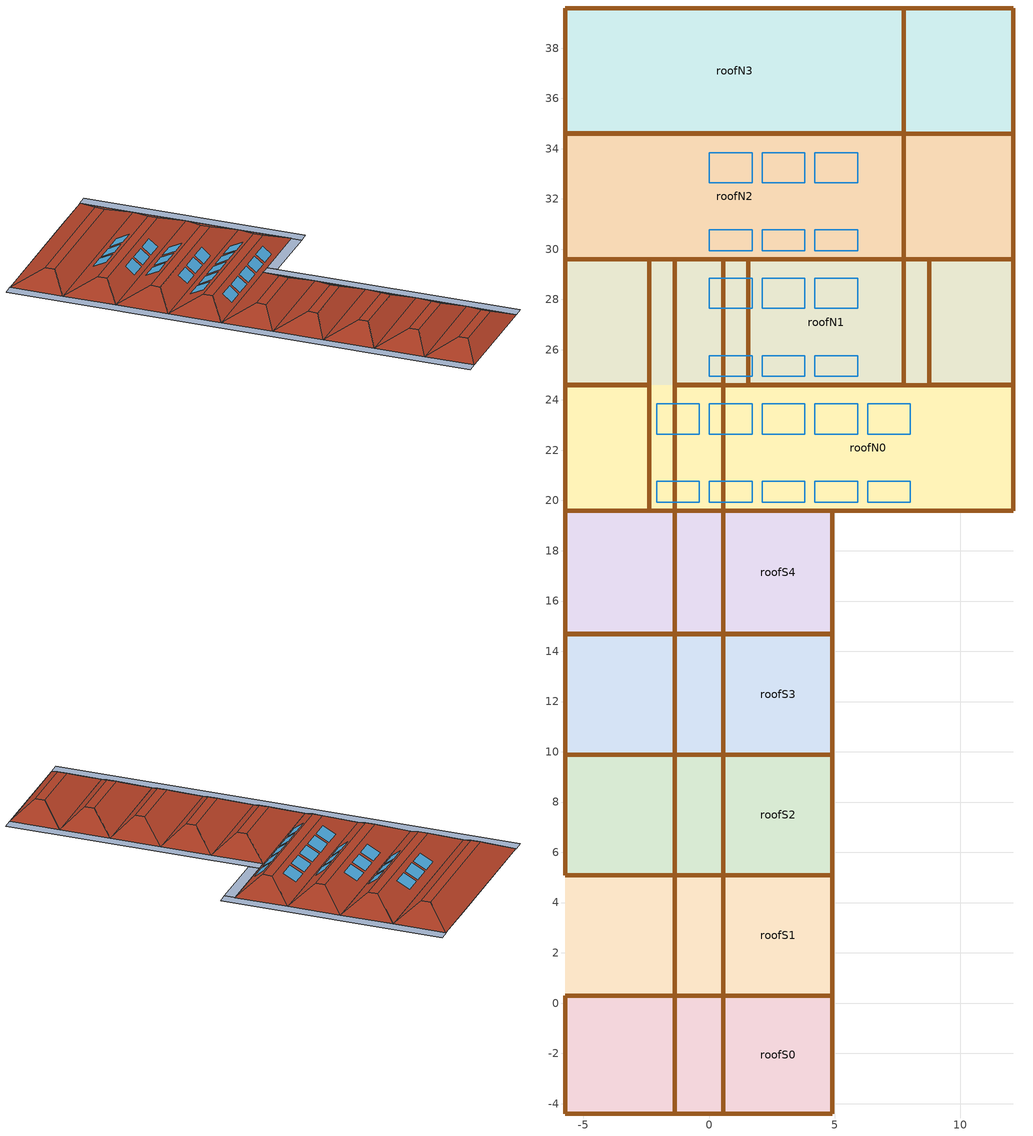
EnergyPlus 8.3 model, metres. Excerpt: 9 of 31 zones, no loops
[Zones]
roofS1
 floor to corriSou (ceiling_tile_panel_12): 0.56,0.29 -1.37,0.29 -1.37,5.09 0.56,5.09 z4.12
 floor to off-zhiang (ceiling_tile_panel_12): 4.91,0.29 0.56,0.29 0.56,5.09 4.91,5.09 z4.12
 floor to off-omer (ceiling_tile_panel_12): -1.37,0.29 -5.72,0.29 -5.72,5.09 -1.37,5.09 z4.12
 door inside (IRTSurface): 0.56,0.29 -1.37,0.29 -1.37,5.08 0.56,5.08 z4.12; 4.91,0.29 0.56,0.29 0.56,5.08 4.91,5.08 z4.12
 roof outside (pitched_roof_rip40_13): -5.72,0.29,4.12 4.91,0.29,4.12 2.31,1.72,5.42 -3.39,1.72,5.42; -5.72,5.09,4.12 -5.72,0.29,4.12 -3.39,1.72,5.42 -3.39,2.62,5.42; 4.91,0.29,4.12 4.91,5.09,4.12 2.31,2.62,5.42 2.31,1.72,5.42; 4.91,5.09,4.12 -5.72,5.09,4.12 -3.39,2.62,5.42 2.31,2.62,5.42
 roof outside (flat_roof_rip10_15): -3.39,1.72 2.31,1.72 2.31,2.62 -3.39,2.62 z5.42
roofS2
 floor to corriSou (ceiling_tile_panel_12): 0.56,5.09 -1.37,5.09 -1.37,9.89 0.56,9.89 z4.12
 floor to off-weili (ceiling_tile_panel_12): 4.91,5.09 0.56,5.09 0.56,9.89 4.91,9.89 z4.12
 floor to off-chenlu (ceiling_tile_panel_12): -1.37,5.09 -5.72,5.09 -5.72,9.89 -1.37,9.89 z4.12
 door inside (IRTSurface): 0.56,5.09 -1.37,5.09 -1.37,9.88 0.56,9.88 z4.12; 4.91,5.09 0.56,5.09 0.56,9.88 4.91,9.88 z4.12; -1.37,5.09 -5.72,5.09 -5.72,9.88 -1.37,9.88 z4.12
 roof outside (pitched_roof_rip40_13): -5.72,5.09,4.12 4.91,5.09,4.12 2.31,6.52,5.42 -3.39,6.52,5.42; -5.72,9.89,4.12 -5.72,5.09,4.12 -3.39,6.52,5.42 -3.39,7.42,5.42; 4.91,5.09,4.12 4.91,9.89,4.12 2.31,7.42,5.42 2.31,6.52,5.42; 4.91,9.89,4.12 -5.72,9.89,4.12 -3.39,7.42,5.42 2.31,7.42,5.42
 roof outside (flat_roof_rip10_15): -3.39,6.52 2.31,6.52 2.31,7.42 -3.39,7.42 z5.42
roofS3
 floor to corriSou (ceiling_tile_panel_12): 0.56,9.89 -1.37,9.89 -1.37,14.69 0.56,14.69 z4.12
 floor to off-bapp (ceiling_tile_panel_12): 4.91,9.89 0.56,9.89 0.56,14.69 4.91,14.69 z4.12
 floor to off-vivian (ceiling_tile_panel_12): -1.37,9.89 -5.72,9.89 -5.72,14.69 -1.37,14.69 z4.12
 door inside (IRTSurface): 0.56,9.89 -1.37,9.89 -1.37,14.68 0.56,14.68 z4.12; 4.91,9.89 0.56,9.89 0.56,14.68 4.91,14.68 z4.12; -1.37,9.89 -5.72,9.89 -5.72,14.68 -1.37,14.68 z4.12
 roof outside (pitched_roof_rip40_13): -5.72,9.89,4.12 4.91,9.89,4.12 2.31,11.32,5.42 -3.39,11.32,5.42; -5.72,14.69,4.12 -5.72,9.89,4.12 -3.39,11.32,5.42 -3.39,12.22,5.42; 4.91,9.89,4.12 4.91,14.69,4.12 2.31,12.22,5.42 2.31,11.32,5.42; 4.91,14.69,4.12 -5.72,14.69,4.12 -3.39,12.22,5.42 2.31,12.22,5.42
 roof outside (flat_roof_rip10_15): -3.39,11.32 2.31,11.32 2.31,12.22 -3.39,12.22 z5.42
roofS0
 floor to corriSou (ceiling_tile_panel_12): 0.56,-4.41 -1.37,-4.41 -1.37,0.29 0.56,0.29 z4.12
 floor to off-nina (ceiling_tile_panel_12): 4.91,-4.41 0.56,-4.41 0.56,0.29 4.91,0.29 z4.12
 floor to smallConf (ceiling_tile_panel_12): -1.37,-4.41 -5.72,-4.41 -5.72,0.29 -1.37,0.29 z4.12
 door inside (IRTSurface): 0.56,-4.41 -1.37,-4.41 -1.37,0.28 0.56,0.28 z4.12; 4.91,-4.41 0.56,-4.41 0.56,0.28 4.91,0.28 z4.12; -1.37,-4.41 -5.72,-4.41 -5.72,0.28 -1.37,0.28 z4.12
 roof outside (pitched_roof_rip40_13): -5.72,-4.41,4.12 4.91,-4.41,4.12 2.31,-2.98,5.42 -3.39,-2.98,5.42; -5.72,0.29,4.12 -5.72,-4.41,4.12 -3.39,-2.98,5.42 -3.39,-2.08,5.42; 4.91,-4.41,4.12 4.91,0.29,4.12 2.31,-2.08,5.42 2.31,-2.98,5.42; 4.91,0.29,4.12 -5.72,0.29,4.12 -3.39,-2.08,5.42 2.31,-2.08,5.42
 roof outside (flat_roof_rip10_15): -3.39,-2.98 2.31,-2.98 2.31,-2.08 -3.39,-2.08 z5.42
roofS4
 floor to corriSou (ceiling_tile_panel_12): 0.56,14.69 -1.37,14.69 -1.37,19.6 0.56,19.6 z4.12
 floor to off-yujie (ceiling_tile_panel_12): 4.91,14.69 0.56,14.69 0.56,19.6 4.91,19.6 z4.12
 floor to off-james (ceiling_tile_panel_12): -1.37,14.69 -5.72,14.69 -5.72,19.6 -1.37,19.6 z4.12
 door inside (IRTSurface): 0.56,14.69 -1.37,14.69 -1.37,19.59 0.56,19.59 z4.12; 4.91,14.69 0.56,14.69 0.56,19.59 4.91,19.59 z4.12; -1.37,14.69 -5.72,14.69 -5.72,19.59 -1.37,19.59 z4.12
 roof outside (pitched_roof_rip40_13): -5.72,19.6,4.12 -5.72,14.69,4.12 -3.39,16.18,5.42 -3.39,17.08,5.42; -5.72,14.69,4.12 4.91,14.69,4.12 2.31,16.18,5.42 -3.39,16.18,5.42; 4.91,14.69,4.12 4.91,19.6,4.12 2.31,17.08,5.42 2.31,16.18,5.42; 4.91,19.6,4.12 -5.72,19.6,4.12 -3.39,17.08,5.42 2.31,17.08,5.42
 roof outside (flat_roof_rip10_15): -3.39,16.18 2.31,16.18 2.31,17.08 -3.39,17.08 z5.42
roofN0
 floor to corriNor (ceiling_tile_panel_12): 0.56,19.6 -1.37,19.6 -1.37,24.6 0.56,24.6 z4.12
 floor to stairNcom (ceiling_tile_panel_12): 12.1,19.6 0.56,19.6 0.56,24.6 12.1,24.6 z4.12
 floor to off-erica (cooled_panel_12): -1.37,19.6 -5.72,19.6 -5.72,24.6 -1.37,24.6 z4.12
 door inside (IRTSurface): 0.56,19.6 -1.37,19.6 -1.37,24.59 0.56,24.59 z4.12; 12.1,19.6 0.56,19.6 0.56,24.59 12.1,24.59 z4.12; -2.37,19.6 -5.72,19.6 -5.72,24.59 -2.37,24.59 z4.12
 roof outside (pitched_roof_rip40_13): -5.72,24.6,4.12 -5.72,19.6,4.12 -3.44,21.23,5.42 -3.44,22.13,5.42; -5.72,19.6,4.12 12.1,19.6,4.12 9.36,21.23,5.42 -3.44,21.23,5.42; 12.1,19.6,4.12 12.1,24.6,4.12 9.36,22.13,5.42 9.36,21.23,5.42; 12.1,24.6,4.12 -5.72,24.6,4.12 -3.44,22.13,5.42 9.36,22.13,5.42
 roof outside (flat_roof_rip10_15): -3.44,21.23 9.36,21.23 9.36,22.13 -3.44,22.13 z5.42
 skylight (lowe_double_layer_uip0d43_100123456): 6.31,19.94,4.39 8.01,19.94,4.39 8.01,20.77,5.05 6.31,20.77,5.05; 4.21,19.94,4.39 5.91,19.94,4.39 5.91,20.77,5.05 4.21,20.77,5.05; 2.11,19.94,4.39 3.81,19.94,4.39 3.81,20.77,5.05 2.11,20.77,5.05; 0.01,19.94,4.39 1.71,19.94,4.39 1.71,20.77,5.05 0.01,20.77,5.05; -2.09,19.94,4.39 -0.39,19.94,4.39 -0.39,20.77,5.05 -2.09,20.77,5.05; -0.39,23.85,4.52 -2.09,23.85,4.52 -2.09,22.64,5.15 -0.39,22.64,5.15; 1.71,23.85,4.52 0.01,23.85,4.52 0.01,22.64,5.15 1.71,22.64,5.15; 3.81,23.85,4.52 2.11,23.85,4.52 2.11,22.64,5.15 3.81,22.64,5.15; 5.91,23.85,4.52 4.21,23.85,4.52 4.21,22.64,5.15 5.91,22.64,5.15; 8.01,23.85,4.52 6.31,23.85,4.52 6.31,22.64,5.15 8.01,22.64,5.15
roofN3
 floor to largeConf1 (ceiling_tile_panel_12): 7.75,34.6 -5.72,34.6 -5.72,39.6 7.75,39.6 z4.12
 floor to off-annie (ceiling_tile_panel_12): 12.1,34.6 7.75,34.6 7.75,39.6 12.1,39.6 z4.12
 door inside (IRTSurface): 7.74,34.6 -5.72,34.6 -5.72,39.59 7.74,39.59 z4.12; 12.1,34.6 7.75,34.6 7.75,39.6 12.1,39.6 z4.12
 roof outside (pitched_roof_rip40_13): -5.72,39.6,4.12 -5.72,34.6,4.12 -3.44,36.23,5.42 -3.44,37.13,5.42; -5.72,34.6,4.12 12.1,34.6,4.12 9.36,36.23,5.42 -3.44,36.23,5.42; 12.1,34.6,4.12 12.1,39.6,4.12 9.36,37.13,5.42 9.36,36.23,5.42; 12.1,39.6,4.12 -5.72,39.6,4.12 -3.44,37.13,5.42 9.36,37.13,5.42
 roof outside (flat_roof_rip10_15): -3.44,36.23 9.36,36.23 9.36,37.13 -3.44,37.13 z5.42
roofN1
 floor to corriNor (ceiling_tile_panel_12): 0.56,24.6 -1.37,24.6 -1.37,29.6 0.56,29.6 z4.12
 floor to kitchen (cooled_panel_12): 1.56,24.6 0.56,24.6 0.56,29.6 1.56,29.6 z4.12; 1.56,24.6 1.56,29.6 7.75,29.6 7.75,24.6 z4.12
 floor to bas (cooled_panel_12): 12.1,24.6 7.75,24.6 7.75,29.6 12.1,29.6 z4.12
 floor to off-volker (cooled_panel_12): -1.37,24.6 -5.72,24.6 -5.72,29.6 -1.37,29.6 z4.12
 door inside (IRTSurface): 0.56,24.6 -1.37,24.6 -1.37,29.59 0.56,29.59 z4.12; 7.74,24.6 1.55,24.6 1.55,29.59 7.74,29.59 z4.12; 12.1,24.6 8.76,24.6 8.76,29.59 12.1,29.59 z4.12; -2.37,24.6 -5.72,24.6 -5.72,29.59 -2.37,29.59 z4.12
 roof outside (pitched_roof_rip40_13): -5.72,29.6,4.12 -5.72,24.6,4.12 -3.44,26.23,5.42 -3.44,27.13,5.42; -5.72,24.6,4.12 12.1,24.6,4.12 9.36,26.23,5.42 -3.44,26.23,5.42; 12.1,24.6,4.12 12.1,29.6,4.12 9.36,27.13,5.42 9.36,26.23,5.42; 12.1,29.6,4.12 -5.72,29.6,4.12 -3.44,27.13,5.42 9.36,27.13,5.42
 roof outside (flat_roof_rip10_15): -3.44,26.23 9.36,26.23 9.36,27.13 -3.44,27.13 z5.42
 skylight (lowe_double_layer_uip0d43_100123456): 4.21,24.94,4.39 5.91,24.94,4.39 5.91,25.77,5.05 4.21,25.77,5.05; 2.11,24.94,4.39 3.81,24.94,4.39 3.81,25.77,5.05 2.11,25.77,5.05; 0.01,24.94,4.39 1.71,24.94,4.39 1.71,25.77,5.05 0.01,25.77,5.05; 1.71,28.85,4.52 0.01,28.85,4.52 0.01,27.64,5.15 1.71,27.64,5.15; 3.81,28.85,4.52 2.11,28.85,4.52 2.11,27.64,5.15 3.81,27.64,5.15; 5.91,28.85,4.52 4.21,28.85,4.52 4.21,27.64,5.15 5.91,27.64,5.15
roofN2
 floor to largeConf0 (ceiling_tile_panel_12): 7.75,29.6 -5.72,29.6 -5.72,34.6 7.75,34.6 z4.12
 floor to off-surekha (ceiling_tile_panel_12): 12.1,29.6 7.75,29.6 7.75,34.6 12.1,34.6 z4.12
 door inside (IRTSurface): 7.74,29.6 -5.72,29.6 -5.72,34.59 7.74,34.59 z4.12; 12.1,29.6 7.75,29.6 7.75,34.59 12.1,34.59 z4.12
 roof outside (pitched_roof_rip40_13): -5.72,34.6,4.12 -5.72,29.6,4.12 -3.44,31.23,5.42 -3.44,32.13,5.42; -5.72,29.6,4.12 12.1,29.6,4.12 9.36,31.23,5.42 -3.44,31.23,5.42; 12.1,29.6,4.12 12.1,34.6,4.12 9.36,32.13,5.42 9.36,31.23,5.42; 12.1,34.6,4.12 -5.72,34.6,4.12 -3.44,32.13,5.42 9.36,32.13,5.42
 roof outside (flat_roof_rip10_15): -3.44,31.23 9.36,31.23 9.36,32.13 -3.44,32.13 z5.42
 skylight (lowe_double_layer_uip0d43_100123456): 4.21,29.94,4.39 5.91,29.94,4.39 5.91,30.77,5.05 4.21,30.77,5.05; 2.11,29.94,4.39 3.81,29.94,4.39 3.81,30.77,5.05 2.11,30.77,5.05; 0.01,29.94,4.39 1.71,29.94,4.39 1.71,30.77,5.05 0.01,30.77,5.05; 1.71,33.85,4.52 0.01,33.85,4.52 0.01,32.64,5.15 1.71,32.64,5.15; 3.81,33.85,4.52 2.11,33.85,4.52 2.11,32.64,5.15 3.81,32.64,5.15; 5.91,33.85,4.52 4.21,33.85,4.52 4.21,32.64,5.15 5.91,32.64,5.15
shading: 13.1,18.6 12.1,18.6 12.1,39.61 13.1,39.61 z4.12; 5.91,-4.41 4.91,-4.41 4.91,19.6 5.91,19.6 z4.12; 12.1,18.6 5.92,18.6 5.92,19.6 12.1,19.6 z4.12; -5.72,-4.4 -6.72,-4.4 -6.72,39.61 -5.72,39.61 z4.12
[Building]
Building: North Axis {deg}=15; Terrain=Suburbs; Loads Convergence Tolerance Value=0.04; Temperature Convergence Tolerance Value {deltaC}=0.4; Solar Distribution=FullExterior; Maximum Number of Warmup Days=25; Minimum Number of Warmup Days=6
[Site:Location]
Pittsburgh PA USA: Latitude {deg}=40.36; Longitude {deg}=-79.92; Time Zone {hr}=-5; Elevation {m}=388
[SizingPeriod:DesignDay] Day of Month=15; Humidity Condition Type=WetBulb; Barometric Pressure {Pa}=96749.9; Wind Direction {deg}=0; Rain Indicator=No; Snow Indicator=No
Name | Month | Day Type | Maximum Dry-Bulb Temperature {C} | Daily Dry-Bulb Temperature Range {deltaC} | Wetbulb or DewPoint at Maximum Dry-Bulb {C} | Wind Speed {m/s} | Daylight Saving Time Indicator | Sky Clearness
Summer Design Day in Pittsburgh PA 99.6 | 7 | SummerDesignDay | 32.2 | 9.8 | 22.4 | 0 | Yes | 0.98
Winter Design Day in Pittsburgh PA 99.6 | 1 | WinterDesignDay | -14.7 | 0 | -14.7 | 11.2 | No | 0
[Site:GroundTemperature:BuildingSurface]
18, 18, 18, 18, 18, 18, 18, 18, 18, 18, 18, 18
[Site:GroundTemperature:FCfactorMethod]
January Ground Temperature {C}=2.1; February Ground Temperature {C}=1.21; March Ground Temperature {C}=2.79; April Ground Temperature {C}=5.27; May Ground Temperature {C}=11.76; June Ground Temperature {C}=16.77; July Ground Temperature {C}=20.14; August Ground Temperature {C}=21.17; September Ground Temperature {C}=19.42; October Ground Temperature {C}=15.53; November Ground Temperature {C}=10.34; December Ground Temperature {C}=5.52
[Site:GroundTemperature:Shallow]
14, 14, 14, 14, 14, 14, 14, 14, 14, 14, 14, 14
[Site:GroundTemperature:Deep]
14, 14, 14, 14, 14, 14, 14, 14, 14, 14, 14, 14
[Site:GroundReflectance]
0.2, 0.2, 0.2, 0.2, 0.2, 0.2, 0.2, 0.2, 0.2, 0.2, 0.2, 0.2
[Site:GroundReflectance:SnowModifier]
2, 2
[Material] Roughness=Rough; Thermal Absorptance=0.9
Name | Thickness {m} was 0.065 | Conductivity {W/m-K} | Density {kg/m3} | Specific Heat {J/kg-K} | Solar Absorptance | Visible Absorptance | Thickness {m} | Thickness {m} was 0.3 | Visible Absorptancee
eps_65mm | 0.065 | 0.04 | 15 | 1400 | 0.6 | 0.6
stainless_steel_1cm |  | 29 | 7850 | 480 | 0.6 | 0.6 | 0.01
rip40_batt_insulation_glass_fiber_30cm |  | 0.043 | 12 | 840 | 0.7 |  |  | 0.15 | 0.7
ceiling_tile_1cm |  | 0.056 | 380 | 1000 | 0.5 | 0.5 | 0.005
copper_2mm |  | 400 | 8600 | 390 | 0.6 | 0.6 | 0.002
[Material:InfraredTransparent]
IRTMaterial
[WindowMaterial:Glazing]
lowe_glazing; glass_3mm: SpectralAverage, 0.006, 0.36, 0.093, 0.2, 0.5, 0.035, 0.054, 0, 0.84, 0.1, 0.9, 1
[WindowMaterial:Gas]
air_gap_6mm: Gas Type=Air; Thickness {m}=0.006
[WindowMaterial:Shade]
internal_shade_30004: Solar Transmittance=0.05; Solar Reflectance=0.35; Visible Transmittance=0.05; Visible Reflectance=0.35; Infrared Hemispherical Emissivity=0.9; Infrared Transmittance=0; Thickness {m}=0.005; Conductivity {W/m-K}=0.1; Shade to Glass Distance {m}=0.05; Top Opening Multiplier=0; Bottom Opening Multiplier=0; Left-Side Opening Multiplier=0; Right-Side Opening Multiplier=0; Airflow Permeability=0
[WindowMaterial:Blind]
external_reflector_30001: Horizontal, 0.37, 0.37, 0.01, 0, 1, 0.132, 0.7, 0.7, 0.132, 0.7, 0.7, 0.137, 0.7, 0.7, 0.137, 0.7, 0.7, 0, 0.84, 0.84, 1, 0.5, 0.5, 0.5, 0.5, 0, 90
blind_3002: Horizontal, 0.007, 0.005, 0.0002, 20, 221, 0, 0.8, 0.8, 0, 0.8, 0.8, 0, 0.8, 0.8, 0, 0.8, 0.8, 0, 0.9, 0.9, 0.02, 0.5, 0.5, 0.5, 0.5, 0, 0
[Construction]
pitched_roof_rip40_13: stainless_steel_1cm, rip40_batt_insulation_glass_fiber_30cm, stainless_steel_1cm
flat_roof_rip10_15: stainless_steel_1cm, eps_65mm, stainless_steel_1cm
lowe_double_layer_uip0d43_100123456: lowe_glazing, air_gap_6mm, glass_3mm
lowe_double_layer_inside_blind_2001: lowe_glazing, air_gap_6mm, glass_3mm, blind_3002
lowe_double_layer_inside_shade_2003: lowe_glazing, air_gap_6mm, glass_3mm, internal_shade_30004
lowe_double_layer_outside_reflector_2004: external_reflector_30001, lowe_glazing, air_gap_6mm, glass_3mm
lowe_double_layer_outside_blind_2006: blind_3002, lowe_glazing, air_gap_6mm, glass_3mm
ceiling_tile_panel_12: ceiling_tile_1cm
IRTSurface: IRTMaterial
[Construction:InternalSource]
cooled_panel_12: 1, 1, 1, 0.3, copper_2mm, copper_2mm
[WindowProperty:ShadingControl] Shading Control Type=AlwaysOn; Shading Control Is Scheduled=No; Glare Control Is Active=No; Setpoint 2 {W/m2 or deg C}=0
Name | Shading Type | Construction with Shading | Type of Slat Angle Control for Blinds
interior_blind_control_1001 | InteriorBlind | lowe_double_layer_inside_blind_2001 | FixedSlatAngle
interior_shade_control_1003 | InteriorShade | lowe_double_layer_inside_shade_2003 | FixedSlatAngle
external_reflector_control_1004 | ExteriorBlind | lowe_double_layer_outside_reflector_2004 | BlockBeamSolar
external_blind_control_1006 | ExteriorBlind | lowe_double_layer_outside_blind_2006 | FixedSlatAngle
[Zone] Type=1; Multiplier=1; Zone Inside Convection Algorithm=TARP; Part of Total Floor Area=No
roofS1; roofS2; roofS3; roofS0; roofS4; roofN0; roofN3; roofN1; roofN2
[ZoneInfiltration:DesignFlowRate] Schedule=Infiltration_Mar_More; Design Flow Rate Calculation Method=Flow/zone; Constant Term Coefficient=1.2; Temperature Term Coefficient=0; Velocity Term Coefficient=0; Velocity Squared Term Coefficient=0
Name | Zone or ZoneList | Design Flow Rate {m3/s}
roofS1 Infiltration | roofS1 | 0.002695
roofS2 Infiltration | roofS2 | 0.002695
roofS3 Infiltration | roofS3 | 0.002695
roofS0 Infiltration | roofS0 | 0.002646
roofS4 Infiltration | roofS4 | 0.002748
roofN0 Infiltration | roofN0 | 0.005079
roofN3 Infiltration | roofN3 | 0.005079
roofN1 Infiltration | roofN1 | 0.005079
roofN2 Infiltration | roofN2 | 0.005079
[Schedule:Compact]
Infiltration_Mar_More: Through: 28 Feb, For: AllDays, Until: 24:00, 1, Through: 31 Mar, For: AllDays, Until: 24:00, 1.2, Through: 31 Dec, For: AllDays, Until: 24:00, 1.2
